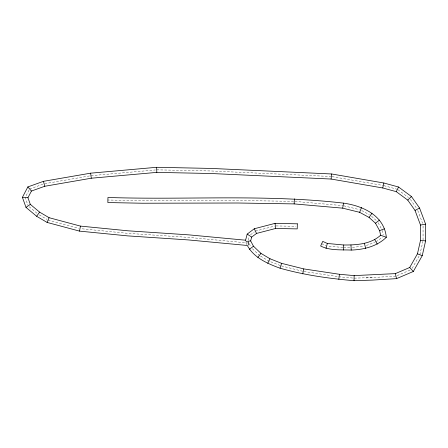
<?xml version="1.0" encoding="UTF-8"?>
<svg xmlns="http://www.w3.org/2000/svg" width="448" height="448" viewBox="0 0 448 448"><rect width="100%" height="100%" fill="white"/><g stroke="black" fill="none" stroke-linecap="round" stroke-linejoin="round"><path stroke-width="0.34" stroke-dasharray="2.24 1.68" d="M419.854 254.744L422.906 241.31M248.265 239.977L249.099 236.846M29.014 190.204L25.166 197.54L27.927 205.229M412.182 268.313L419.518 255.332M250.516 234.78L254.324 231.913M376.012 241.903L382.418 237.076M397.191 275.598L411.516 269.494M366.341 245.476L374.724 242.379M29.652 188.983L42.795 184.274M255.41 231.095L274.68 226.083M44.794 183.686L90.95 175.694L155.355 169.96M352.425 247.38L363.72 246.103M366.044 277.934L395.948 276.13M372.198 277.558L354.082 278.158L339.814 276.87M343.622 247.531L349.737 247.531M293.586 201.359L237.966 200.469L142.285 200.693L107.895 200.015M276.03 225.926L295.904 226.335M156.733 169.842L211.058 170.968L331.358 176.512M342.955 247.481L327.359 246.025M294.969 201.426L343.123 205.649M248.433 243.029L188.63 237.395L127.831 233.346L81.374 228.754M303.94 271.505L339.136 276.808M332.041 176.63L383.303 185.489M343.79 205.811L359.223 209.597M281.484 265.938L303.251 271.404M48.093 220.058L78.658 228.262M383.975 185.668L397.41 189.336M280.196 265.524L268.867 261.044L260.579 256.116M321.692 243.701L326.054 245.672M361.738 210.56L369.359 214.693M39.301 214.894L46.922 219.369M397.964 189.745L408.486 197.495M29.21 206.746L38.125 214.206M371.526 216.233L376.51 220.735M252.42 248.713L259.398 255.41M410.362 199.405L416.517 208.124M378.151 222.79L381.993 229.74M249.206 243.6L250.79 246.568M245.823 242.665L247.022 244.916M417.766 210.498L422.576 223.322M382.144 230.395L383.191 234.965M423.058 225.999L423.058 240.638"/><path stroke-width="0.67" d="M297.326 223.826L297.22 228.9L275.643 228.463L256.536 233.425L251.658 237.098L250.65 240.912L253.473 246.204L260.949 253.378L269.987 258.754L281.607 263.346L303.75 268.906L339.438 274.282L354.155 275.61L395.354 273.622L409.73 267.49L417.458 253.814L420.515 240.352L420.515 225.064L415.022 210.414L407.753 200.116L396.284 191.66L382.749 187.97L331.089 179.043L210.969 173.505L156.817 172.385L91.286 178.22L44.755 186.267L31.444 191.038L27.938 197.73L30.318 204.366L39.592 212.117L49.084 217.694L80.444 226.106L128.038 230.81L188.832 234.864L245.89 240.234M354.01 280.7L372.322 280.101L396.542 278.639L413.302 271.494L422.246 255.668L425.6 240.923L425.6 224.146L419.552 208.018L411.432 196.51L398.535 187.006L383.852 183.002L331.632 173.975L211.148 168.426L156.654 167.3L90.614 173.174L43.456 181.334L27.866 186.922L22.4 197.35L26.001 207.379L36.658 216.289L47.102 222.426L79.531 231.123L127.618 235.878L188.429 239.932L247.324 245.476C253.82 257.723 267.607 263.693 280.045 268.195C304.158 275.038 329.078 278.533 354.01 280.7L354.155 275.615M343.526 250.068L343.717 244.994L327.348 243.471L322.739 241.388L320.645 246.014C329.969 250.757 341.046 249.614 351.238 250.074C363.955 249.614 376.958 246.417 386.333 237.311C384.199 215.454 362.841 205.878 343.538 203.134C265.311 194.034 186.463 200.066 107.946 197.478L107.845 202.552L142.262 203.235L237.95 203.011L294.151 203.907L342.703 208.163L359.638 212.313L369.051 217.42L375.491 223.238L379.596 230.658L380.643 235.234L386.327 237.311M294.151 203.902L294.414 198.834M248.237 245.09L248.545 241.83M331.089 179.038L331.632 173.981M338.828 279.328L339.438 274.282M342.703 208.158L343.538 203.134M79.531 231.123L80.444 226.111M302.753 273.89L303.75 268.912M382.749 187.97L383.852 183.008M245.549 240.302L247.201 234.097L254.285 228.76L275.044 223.367L297.326 223.821M326.004 248.438L327.342 243.471M280.045 268.195L281.607 263.351M359.643 212.313L361.486 207.536M47.102 222.421L49.084 217.694M396.284 191.66L398.535 187.012M267.742 263.329L269.987 258.759M36.658 216.283L39.592 212.122M369.057 217.414L372.008 213.242M257.852 257.443L260.943 253.383M407.758 200.11L411.426 196.515M375.491 223.233L379.523 220.035M249.374 249.306L253.473 246.204M343.717 244.989C356.502 245.084 370.714 244.261 380.643 235.234M26.001 207.379L30.313 204.366M415.027 210.409L419.546 208.018M379.596 230.658L384.39 228.827M420.521 225.064L425.594 224.146M246.058 241.444L250.645 240.912M22.406 197.35L27.933 197.73M420.521 240.352L425.594 240.923M417.458 253.82L422.246 255.668M247.201 234.097L251.658 237.098M409.73 267.495L413.302 271.488M27.866 186.928L31.444 191.038M374.786 239.652L377.244 244.154M254.285 228.76L256.536 233.425M43.456 181.339L44.755 186.267M364.459 243.466L365.641 248.444M395.354 273.622L396.536 278.639M90.619 173.18L91.286 178.214M275.044 223.367L275.643 228.458M350.952 244.994L351.238 250.068M156.654 167.3L156.817 172.379"/></g></svg>
